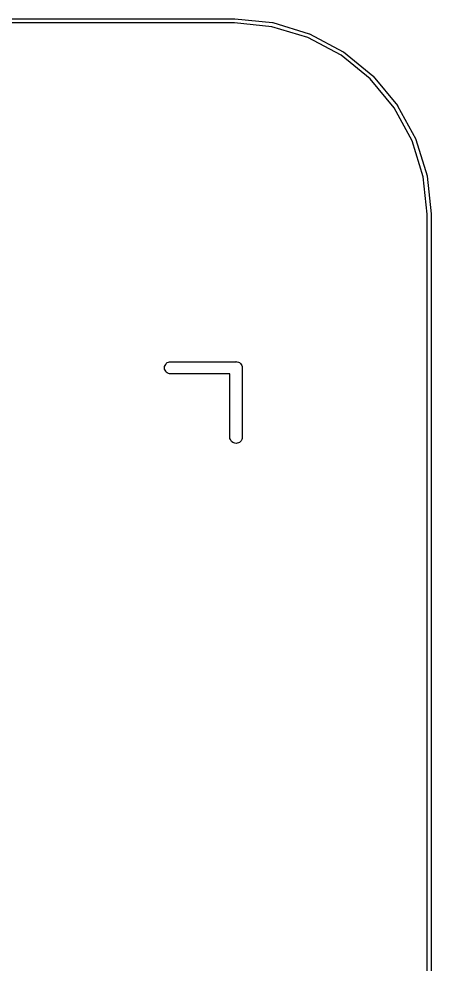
# Model space of a CAD drawing. Header units: millimetres. Extents: x 17 to 402, y -127 to -24.
# Drawn here: x 397.41 to 402.46, y -36.94 to -25.38 of the extents above; entities that cross this region are included whole.
import ezdxf

# ---------------------------------------------------------------- set-up
doc = ezdxf.new("R2010")
doc.units = ezdxf.units.MM
doc.header["$LTSCALE"] = 25.4
doc.layers.add('BLACK', color=7, linetype='CONTINUOUS')

msp = doc.modelspace()

# ---------------------------------------------------------------- linework, layer by layer
at = {"layer": 'BLACK', "linetype": 'Continuous'}
for p, q in [((19.049, -25.375), (400.05, -25.375)), ((400.05, -25.425), (19.05, -25.425)), ((400.05, -25.375), (400.053, -25.375)), ((400.507, -25.47), (400.05, -25.425)), ((400.053, -25.375), (400.053, -25.375)), ((400.053, -25.375), (400.515, -25.421)), ((400.515, -25.421), (400.515, -25.421)), ((400.515, -25.421), (400.517, -25.421)), ((400.517, -25.421), (400.52, -25.421)), ((400.52, -25.421), (400.964, -25.556)), ((400.947, -25.603), (400.507, -25.47)), ((400.964, -25.556), (400.964, -25.556)), ((400.964, -25.556), (400.967, -25.557)), ((400.967, -25.557), (400.969, -25.557)), ((400.969, -25.557), (401.378, -25.776)), ((401.353, -25.819), (400.947, -25.603)), ((401.378, -25.776), (401.378, -25.776)), ((401.378, -25.776), (401.378, -25.776)), ((401.378, -25.776), (401.381, -25.776)), ((401.381, -25.776), (401.381, -25.777)), ((401.381, -25.777), (401.384, -25.778)), ((401.384, -25.778), (401.744, -26.072)), ((401.711, -26.109), (401.353, -25.819)), ((402.003, -26.464), (401.711, -26.109)), ((401.744, -26.072), (401.744, -26.072)), ((401.744, -26.072), (401.744, -26.072)), ((401.744, -26.072), (401.744, -26.072)), ((401.744, -26.072), (401.747, -26.074)), ((401.747, -26.074), (401.747, -26.076)), ((401.747, -26.076), (402.044, -26.434)), ((402.222, -26.868), (402.003, -26.464)), ((402.044, -26.434), (402.044, -26.434)), ((402.044, -26.434), (402.044, -26.434)), ((402.044, -26.434), (402.044, -26.434)), ((402.044, -26.434), (402.044, -26.436)), ((402.044, -26.436), (402.046, -26.438)), ((402.046, -26.438), (402.267, -26.847)), ((402.359, -27.308), (402.222, -26.868)), ((402.267, -26.847), (402.267, -26.847)), ((402.267, -26.847), (402.267, -26.849)), ((402.267, -26.849), (402.27, -26.851)), ((402.27, -26.851), (402.407, -27.295)), ((402.407, -27.766), (402.359, -27.308)), ((402.407, -27.295), (402.407, -27.295)), ((402.407, -27.295), (402.407, -27.298)), ((402.407, -27.298), (402.407, -27.3)), ((402.407, -27.3), (402.455, -27.762)), ((402.407, -27.781), (402.407, -27.766)), ((402.407, -124.617), (402.407, -27.781)), ((402.455, -27.762), (402.455, -27.762)), ((402.455, -27.762), (402.455, -27.763)), ((402.455, -27.763), (402.455, -27.764)), ((402.455, -27.764), (402.455, -27.78)), ((402.455, -27.78), (402.455, -27.78)), ((402.455, -27.78), (402.455, -124.62)), ((399.199, -29.615), (399.207, -29.602)), ((399.207, -29.602), (399.214, -29.59)), ((399.214, -29.59), (399.227, -29.581)), ((399.227, -29.581), (399.24, -29.574)), ((399.24, -29.574), (399.255, -29.57)), ((399.255, -29.57), (399.265, -29.569)), ((399.265, -29.569), (400.065, -29.569)), ((400.065, -29.569), (400.068, -29.568)), ((400.068, -29.568), (400.073, -29.569)), ((400.073, -29.569), (400.083, -29.57)), ((400.083, -29.57), (400.098, -29.574)), ((400.098, -29.574), (400.111, -29.581)), ((400.111, -29.581), (400.121, -29.59)), ((400.121, -29.59), (400.131, -29.602)), ((400.131, -29.602), (400.139, -29.615)), ((399.194, -29.629), (399.199, -29.615)), ((399.194, -29.644), (399.194, -29.629)), ((399.194, -29.659), (399.194, -29.644)), ((399.199, -29.673), (399.194, -29.659)), ((399.207, -29.686), (399.199, -29.673)), ((399.214, -29.697), (399.207, -29.686)), ((399.227, -29.706), (399.214, -29.697)), ((399.24, -29.713), (399.227, -29.706)), ((399.255, -29.718), (399.24, -29.713)), ((399.265, -29.719), (399.255, -29.718)), ((399.994, -29.719), (399.265, -29.719)), ((399.994, -30.498), (399.994, -29.719)), ((400.139, -29.615), (400.141, -29.629)), ((400.141, -29.629), (400.144, -29.644)), ((400.144, -29.644), (400.144, -29.647)), ((400.144, -29.647), (400.144, -30.498)), ((399.994, -30.508), (399.994, -30.498)), ((399.999, -30.523), (399.994, -30.508)), ((400.007, -30.536), (399.999, -30.523)), ((400.139, -30.523), (400.131, -30.536)), ((400.141, -30.508), (400.139, -30.523)), ((400.144, -30.498), (400.141, -30.508)), ((400.014, -30.547), (400.007, -30.536)), ((400.027, -30.556), (400.014, -30.547)), ((400.04, -30.563), (400.027, -30.556)), ((400.055, -30.568), (400.04, -30.563)), ((400.068, -30.569), (400.055, -30.568)), ((400.083, -30.568), (400.068, -30.569)), ((400.098, -30.563), (400.083, -30.568)), ((400.111, -30.556), (400.098, -30.563)), ((400.121, -30.547), (400.111, -30.556)), ((400.131, -30.536), (400.121, -30.547))]:
    msp.add_line(p, q, dxfattribs=at)

doc.saveas('drawing.dxf')
